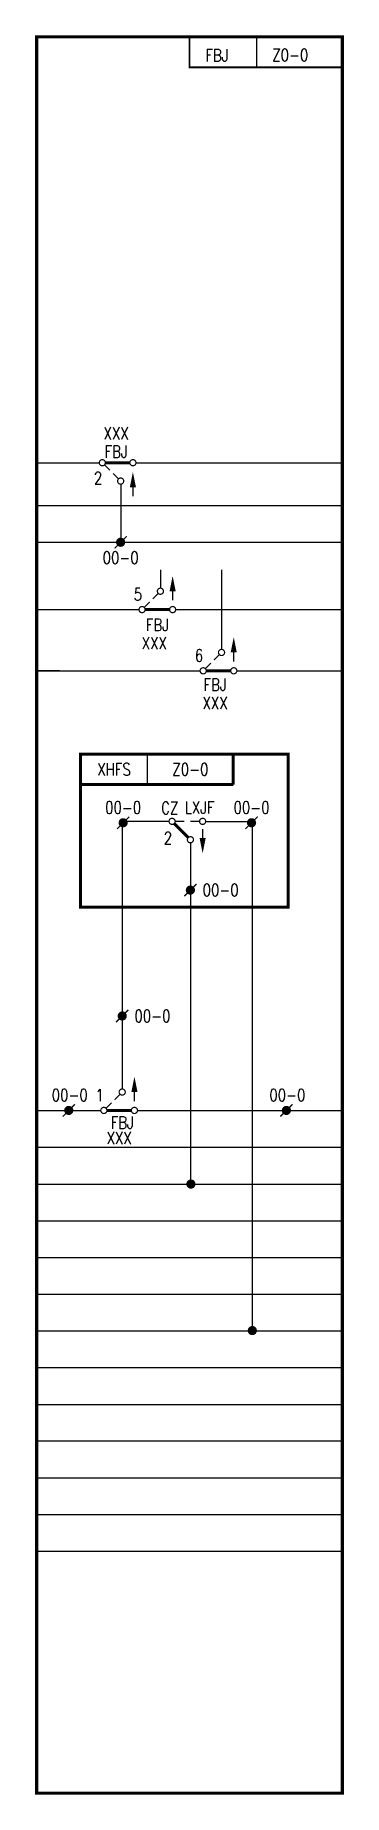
# Model space of a CAD drawing. Extents: x 0 to 50, y 0 to 287.
import ezdxf
from ezdxf.enums import TextEntityAlignment as Align

# ---------------------------------------------------------------- set-up
doc = ezdxf.new("R2010")
doc.units = 0
doc.header["$MEASUREMENT"] = 0
doc.layers.get('0').update_dxf_attribs({"linetype": 'CONTINUOUS'})
doc.layers.add('tie', color=7, linetype='CONTINUOUS')
doc.styles.get("Standard").update_dxf_attribs({"font": 'txt.shx', "bigfont": 'hztxt.shx'})

# ---------------------------------------------------------------- blocks, each defined once
blk = doc.blocks.new('tie')
at = {"const_width": 0.2}
blk.add_lwpolyline([(-1, -1), (1, 1)], dxfattribs=at)
at = {"const_width": 0.75}
blk.add_lwpolyline([(-0.375, 0, 1), (0.375, 0, 1)], format="xyb", close=True, dxfattribs=at)

msp = doc.modelspace()

# ---------------------------------------------------------------- linework, layer by layer
for p, q in [((36, 282), (36, 287)), ((13.74, 213.9), (13.74, 204.4)), ((0, 210.4), (50, 210.4)), ((0, 204.4), (50, 204.4)), ((20.24, 199.9), (20.24, 196.9)), ((30.24, 199.9), (30.24, 186.9)), ((18.15, 164.8), (18.15, 169.8)), ((13.99, 158.57), (13.99, 115.07)), ((21.65, 158.8), (14.15, 158.8)), ((27.65, 158.8), (35.15, 158.8)), ((35.27, 158.57), (35.27, 75.54)), ((25.15, 155.3), (25.15, 99.54)), ((25.15, 148.8), (25.15, 144.8)), ((0, 111.57), (10.49, 111.57)), ((16.49, 111.57), (50, 111.57)), ((0, 105.54), (50, 105.54))]:
    msp.add_line(p, q)
at = {"linetype": 'Continuous'}
for p, q in [((0, 217.4), (10.24, 217.4)), ((16.24, 217.4), (50, 217.4)), ((0, 193.4), (16.74, 193.4)), ((22.74, 193.4), (50, 193.4)), ((3.74, 183.4), (0, 183.4)), ((0, 183.4), (26.74, 183.4)), ((32.74, 183.4), (50, 183.4))]:
    msp.add_line(p, q, dxfattribs=at)
at = {"color": 1}
for p, q in [((0, 99.54), (50, 99.54)), ((0, 93.54), (50, 93.54)), ((0, 87.54), (50, 87.54)), ((0, 81.54), (50, 81.54))]:
    msp.add_line(p, q, dxfattribs=at)
at = {"color": 2}
for p, q in [((0, 75.54), (50, 75.54)), ((0, 69.54), (50, 69.54)), ((0, 63.54), (50, 63.54))]:
    msp.add_line(p, q, dxfattribs=at)
at = {"color": 3}
for p, q in [((50, 57.54), (0, 57.54)), ((0, 51.54), (50, 51.54))]:
    msp.add_line(p, q, dxfattribs=at)
at = {"color": 5}
for p, q in [((0, 45.54), (50, 45.54)), ((0, 39.54), (50, 39.54))]:
    msp.add_line(p, q, dxfattribs=at)
at = {"color": 7, "linetype": 'Continuous', "const_width": 0.5}
msp.add_lwpolyline([(0, 287), (50, 287), (50, 0), (0, 0)], close=True, dxfattribs=at)
for points, const_width in [([(25, 287), (50, 287), (50, 282)], 0.3), ([(25, 287), (25, 282), (50, 282)], 0.3), ([(11.99, 216.15), (11.04, 217.09)], 0.2), ([(15.24, 217.4), (11.24, 217.4)], 0.5), ([(13.42, 214.72), (12.49, 215.65)], 0.2), ([(15.74, 213.4), (15.74, 211.9)], 0.2), ([(12.74, 203.4), (14.74, 205.4)], 0.2), ([(18.99, 195.15), (19.93, 196.09)], 0.2), ([(22.24, 196.4), (22.24, 194.9)], 0.2), ([(17.55, 193.72), (18.49, 194.65)], 0.2), ([(21.74, 193.4), (17.74, 193.4)], 0.5), ([(27.55, 183.72), (28.49, 184.65)], 0.2), ([(28.99, 185.15), (29.93, 186.09)], 0.2), ([(32.24, 186.4), (32.24, 184.9)], 0.2), ([(31.74, 183.4), (27.74, 183.4)], 0.5), ([(7.15, 169.8), (32.15, 169.8), (32.15, 164.8)], 0.5), ([(7.15, 169.8), (7.15, 164.8), (32.15, 164.8)], 0.5), ([(15.15, 159.57), (13.15, 157.57)], 0.2), ([(24.88, 156.07), (22.51, 158.45)], 0.5), ([(22.65, 158.8), (24.15, 158.8)], 0.2), ([(25.15, 158.8), (26.65, 158.8)], 0.2), ([(36.15, 159.57), (34.15, 157.57)], 0.2), ([(27.15, 156.07), (27.15, 157.57)], 0.2), ([(24.15, 146.57), (26.15, 148.57)], 0.2), ([(12.99, 126), (14.99, 128)], 0.2), ([(11.31, 111.89), (12.24, 112.82)], 0.2), ([(12.74, 113.32), (13.69, 114.26)], 0.2), ([(15.99, 114.57), (15.99, 113.07)], 0.2), ([(15.49, 111.57), (11.49, 111.57)], 0.5)]:
    msp.add_lwpolyline(points, dxfattribs=dict(const_width=const_width))
at = {"const_width": 0.2}
for points in [[(10.74, 217.9, -1), (10.74, 216.9, -1), (10.74, 217.9)], [(15.74, 217.9, -1), (15.74, 216.9, -1), (15.74, 217.9)], [(13.74, 214.9, -1), (13.74, 213.9, -1), (13.74, 214.9)], [(20.24, 196.9, -1), (20.24, 195.9, -1), (20.24, 196.9)], [(17.24, 193.9, -1), (17.24, 192.9, -1), (17.24, 193.9)], [(22.24, 193.9, -1), (22.24, 192.9, -1), (22.24, 193.9)], [(30.24, 186.9, -1), (30.24, 185.9, -1), (30.24, 186.9)], [(27.24, 183.9, -1), (27.24, 182.9, -1), (27.24, 183.9)], [(32.24, 183.9, -1), (32.24, 182.9, -1), (32.24, 183.9)], [(22.15, 158.3, 1), (22.15, 159.3, 1), (22.15, 158.3)], [(27.15, 158.3, 1), (27.15, 159.3, 1), (27.15, 158.3)], [(25.15, 155.3, 1), (25.15, 156.3, 1), (25.15, 155.3)], [(13.99, 115.07, -1), (13.99, 114.07, -1), (13.99, 115.07)], [(10.99, 112.07, -1), (10.99, 111.07, -1), (10.99, 112.07)], [(15.99, 112.07, -1), (15.99, 111.07, -1), (15.99, 112.07)]]:
    msp.add_lwpolyline(points, format="xyb", dxfattribs=at)
at = {"const_width": 0.75}
for points in [[(13.36, 204.4, 1), (14.11, 204.4, 1)], [(14.52, 158.57, 1), (13.77, 158.57, 1)], [(35.52, 158.57, 1), (34.77, 158.57, 1)], [(24.77, 147.57, 1), (25.52, 147.57, 1)], [(13.62, 127, 1), (14.37, 127, 1)], [(24.86, 99.54, 1), (25.61, 99.54, 1)], [(34.9, 75.6, 1), (35.65, 75.6, 1)]]:
    msp.add_lwpolyline(points, format="xyb", close=True, dxfattribs=at)
at = {"const_width": 0.5}
msp.add_lwpolyline([(7.15, 144.8), (41.15, 144.8), (41.15, 169.8), (7.15, 169.8)], close=True, dxfattribs=at)
for points in [[(15.24, 213.4), (16.24, 213.4), (15.74, 215.9)], [(21.74, 196.4), (22.74, 196.4), (22.24, 198.9)], [(31.74, 186.4), (32.74, 186.4), (32.24, 188.9)], [(27.65, 156.07), (26.65, 156.07), (27.15, 153.57)], [(15.49, 114.57), (16.49, 114.57), (15.99, 117.07)]]:
    msp.add_solid(points)

# ---------------------------------------------------------------- block references
at = {"color": 3}
for p in [(5.25, 111.57), (40.85, 111.57)]:
    msp.add_blockref('tie', p, dxfattribs=at)

# ---------------------------------------------------------------- texts
at = {"color": 7, "width": 0.8}
msp.add_text('FBJ', height=2, dxfattribs=at).set_placement((27.6, 282.97))
at = {"color": 6, "width": 0.8}
msp.add_text('Z0-0', height=2, dxfattribs=at).set_placement((38.54, 283))
at = {"color": 3, "width": 0.8}
for s, p in [('XXX', (12.99, 221.21)), ('00-0', (13.74, 200.9)), ('XXX', (19.24, 186.91)), ('XXX', (29.18, 177.15)), ('00-0', (35.15, 160.07)), ('00-0', (5.41, 113.07)), ('00-0', (41.01, 113.07)), ('XXX', (13.49, 106.08))]:
    msp.add_text(s, height=2, dxfattribs=at).set_placement(p, align=Align.CENTER)
at = {"color": 7, "width": 0.8}
for s, p in [('FBJ', (12.99, 218.21)), ('FBJ', (19.74, 189.91)), ('FBJ', (29.18, 180.14)), ('LXJF', (26.65, 160.07)), ('FBJ', (13.99, 108.58))]:
    msp.add_text(s, height=2, dxfattribs=at).set_placement(p, align=Align.CENTER)
for s, p in [('2', (10.74, 213.9)), ('5', (17.24, 194.9)), ('6', (27.24, 184.9)), ('2', (22.15, 155.07)), ('1', (10.99, 113.07))]:
    msp.add_text(s, height=2, dxfattribs=at).set_placement(p, align=Align.RIGHT)
msp.add_text('XHFS', height=2, dxfattribs=at).set_placement((12.65, 167.3), align=Align.MIDDLE)
at = {"color": 5, "width": 0.8}
msp.add_text('Z0-0', height=2, dxfattribs=at).set_placement((25.15, 167.3), align=Align.MIDDLE)
at = {"color": 6, "width": 0.8}
msp.add_text('CZ', height=2, dxfattribs=at).set_placement((23.17, 160), align=Align.RIGHT)
at = {"color": 3, "width": 0.8}
msp.add_text('00-0', height=2, dxfattribs=at).set_placement((27.15, 147.57), align=Align.MIDDLE_LEFT)
at = {"layer": 'tie', "color": 3, "width": 0.8}
msp.add_text('00-0', height=2, dxfattribs=at).set_placement((14.15, 160.07), align=Align.CENTER)
msp.add_text('00-0', height=2, dxfattribs=at).set_placement((15.99, 127), align=Align.MIDDLE_LEFT)

doc.saveas('drawing.dxf')
